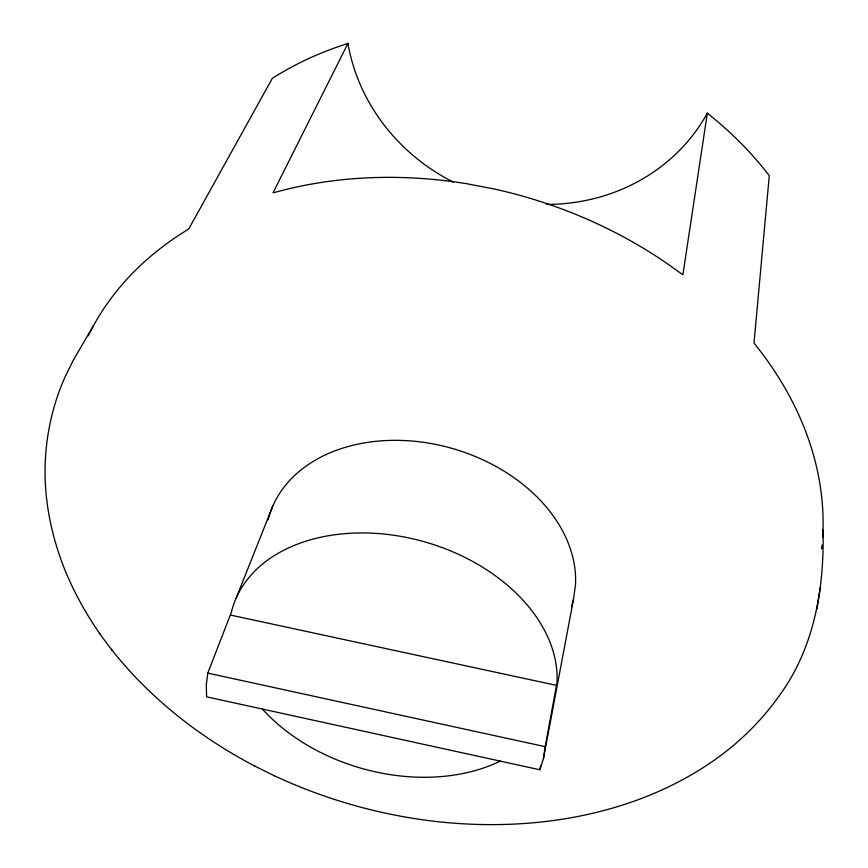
<?xml version="1.0" encoding="UTF-8"?>
<svg xmlns="http://www.w3.org/2000/svg" width="868" height="868" viewBox="0 0 868 868"><rect width="100%" height="100%" fill="white"/><g stroke="black" fill="none" stroke-linecap="round" stroke-linejoin="round"><path stroke-width="1.3" d="M822.994 529.686C824.557 588.124 814.13 649.134 778.368 696.95C763.938 717.207 746.513 735.185 727.048 750.636L725.681 751.71C700.259 771.511 671.648 786.961 641.582 798.441L640.324 798.918C575.907 823.005 505.697 829.048 437.591 821.67L437.179 821.627C380.889 815.291 325.684 799.721 274.364 775.775L274.017 775.612M545.191 746.675L543.455 758.513L539.874 769.786L206.617 696.841L206.28 684.852L207.788 673.123L231.398 612.19A167.361 117.56 16.2 0 1 409.696 538.117A167.361 117.56 16.2 0 1 557.05 682.4L545.191 746.675L207.788 673.123M822.647 537.39A385.121 293.395 16.2 0 0 760.26 351.073L754.01 342.979L769.287 175.564L761.355 165.766A341.45 281.351 16.2 0 0 713.377 118.102L707.344 113.144L682.888 274.798L668.685 264.632A385.121 293.395 16.2 0 0 493.903 188.92L466.778 183.723A385.121 293.395 16.2 0 0 283.228 190.179L273.019 192.826L347.959 43.4A193.141 179.665 21.6 0 0 453.194 182.063M816.951 608.815L820.238 587.94M543.455 758.513L573.444 599.593L575.484 584.934A157.824 116.41 16.2 0 0 437.787 444.85A157.824 116.41 16.2 0 0 268.147 519.802M539.874 769.786L540.612 765.869M571.513 606.667L573.444 599.593M236.139 598.15L272.867 505.903M93.505 325.619L73.758 359.309L65.23 376.517C49.433 411.812 42.814 451.002 45.733 489.53L45.885 491.462C48 516.308 53.816 540.721 62.626 564.026L63.19 565.632C72.543 589.611 84.945 612.309 99.614 633.445L100.438 634.573M347.959 43.4L336.014 47.469A341.45 281.351 16.2 0 0 278.357 74.637L272.389 78.25L188.833 228.848L176.529 236.79A385.121 293.395 16.2 0 0 88.221 335.808M230.834 615.141L556.768 685.438M99.614 633.445C139.206 689.886 194.182 734.35 255.008 766.194L255.431 766.401M255.008 766.194L274.364 775.775M111.408 649.329L112.189 650.392M500.283 761.062A167.361 117.56 16.2 0 1 262.288 708.972M822.039 545.028A385.121 293.395 16.2 0 1 821.638 548.826M707.344 113.144A193.141 179.665 21.6 0 1 546.406 204.436"/></g></svg>
